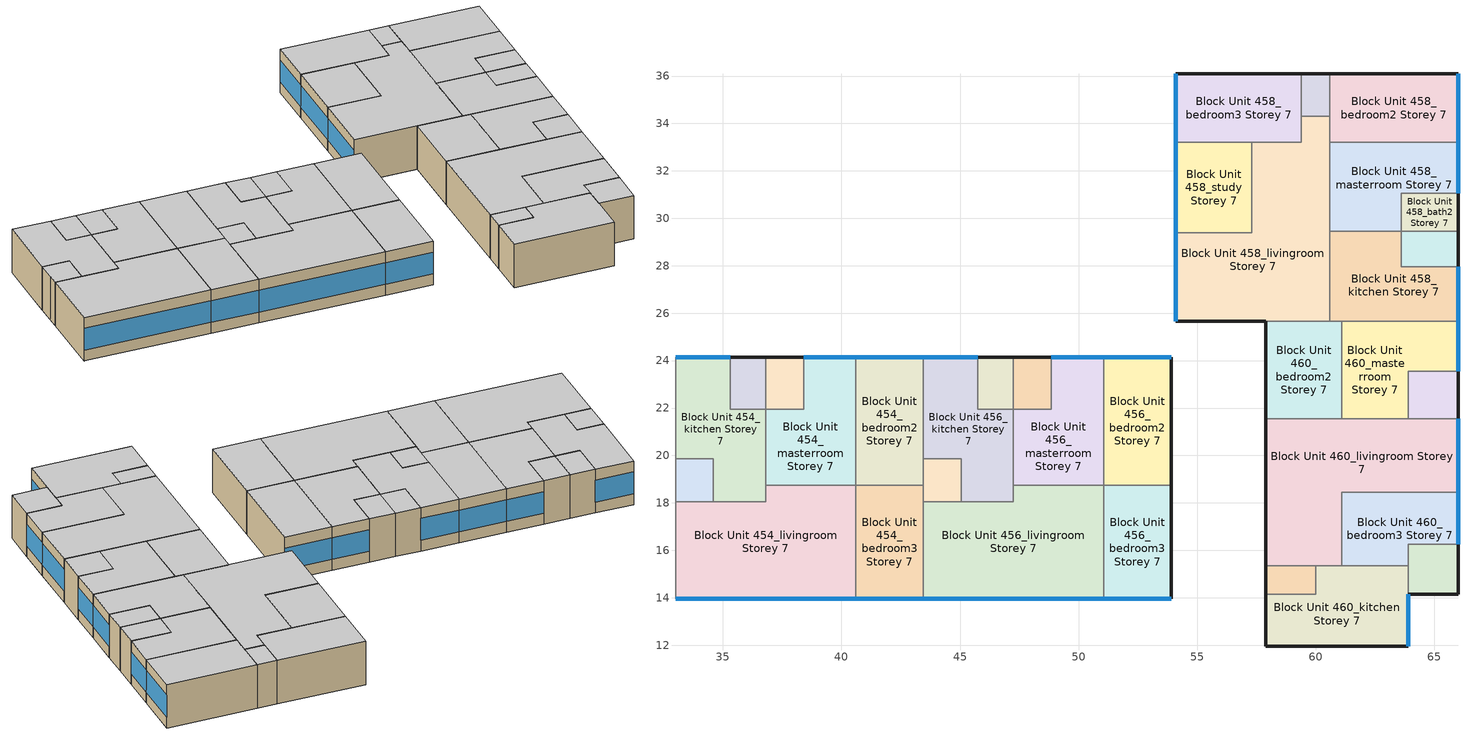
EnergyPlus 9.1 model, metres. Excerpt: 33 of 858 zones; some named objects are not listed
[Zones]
Block Unit 454_masterroom Storey 7
 floor adiabatic (Project Floor): 40.6,24.15 40.6,18.75 36.8,18.75 36.8,21.95 38.4,21.95 38.4,24.15 z23.2
 wall outside (Project Wall): 40.6,24.15 38.4,24.15 z23.2:26
 wall to Block Unit 454_bath2 Storey 7 (Project Wall): 38.4,24.15 38.4,21.95 36.8,21.95 z23.2:26
 wall to Block Unit 454_kitchen Storey 7 (Project Wall): 36.8,21.95 36.8,18.75 z23.2:26
 wall to Block Unit 454_livingroom Storey 7 (Project Wall): 36.8,18.75 40.6,18.75 z23.2:26
 wall to Block Unit 454_bedroom2 Storey 7 (Project Wall): 40.6,18.75 40.6,24.15 z23.2:26
 window (Project External Window): 40.6,24.15 38.4,24.15 z23.9:25.3
 ceiling adiabatic (Project Ceiling): 40.6,18.75 40.6,24.15 38.4,24.15 38.4,21.95 36.8,21.95 36.8,18.75 z26
Block Unit 454_bedroom2 Storey 7
 floor adiabatic (Project Floor): 43.45,24.15 43.45,18.75 40.6,18.75 40.6,24.15 z23.2
 wall outside (Project Wall): 43.45,24.15 40.6,24.15 z23.2:26
 wall to Block Unit 454_bedroom3 Storey 7 (Project Wall): 40.6,18.75 43.45,18.75 z23.2:26
 wall to Block Unit 456_kitchen Storey 7 (Project Wall): 43.45,19.85 43.45,24.15 z23.2:26
 wall to Block Unit 456_store Storey 7 (Project Wall): 43.45,18.75 43.45,19.85 z23.2:26
 window (Project External Window): 43.45,24.15 40.6,24.15 z23.9:25.3
 ceiling adiabatic (Project Ceiling): 43.45,18.75 43.45,24.15 40.6,24.15 40.6,18.75 z26
Block Unit 454_bedroom3 Storey 7
 floor adiabatic (Project Floor): 43.45,18.75 43.45,13.95 40.6,13.95 40.6,18.75 z23.2
 wall outside (Project Wall): 40.6,13.95 43.45,13.95 z23.2:26
 wall to Block Unit 454_livingroom Storey 7 (Project Wall): 40.6,18.75 40.6,13.95 z23.2:26
 wall to Block Unit 456_store Storey 7 (Project Wall): 43.45,18.05 43.45,18.75 z23.2:26
 wall to Block Unit 456_livingroom Storey 7 (Project Wall): 43.45,13.95 43.45,18.05 z23.2:26
 window (Project External Window): 40.6,13.95 43.45,13.95 z23.9:25.3
 ceiling adiabatic (Project Ceiling): 43.45,13.95 43.45,18.75 40.6,18.75 40.6,13.95 z26
Block Unit 454_bath1 Storey 7
 floor adiabatic (Project Floor): 36.8,24.15 36.8,21.95 35.3,21.95 35.3,24.15 z23.2
 wall outside (Project Wall): 36.8,24.15 35.3,24.15 z23.2:26
 wall to Block Unit 454_kitchen Storey 7 (Project Wall): 35.3,24.15 35.3,21.95 36.8,21.95 z23.2:26
 wall to Block Unit 454_bath2 Storey 7 (Project Wall): 36.8,21.95 36.8,24.15 z23.2:26
 ceiling adiabatic (Project Ceiling): 36.8,21.95 36.8,24.15 35.3,24.15 35.3,21.95 z26
Block Unit 454_bath2 Storey 7
 floor adiabatic (Project Floor): 38.4,24.15 38.4,21.95 36.8,21.95 36.8,24.15 z23.2
 wall outside (Project Wall): 38.4,24.15 36.8,24.15 z23.2:26
 ceiling adiabatic (Project Ceiling): 38.4,21.95 38.4,24.15 36.8,24.15 36.8,21.95 z26
Block Unit 454_kitchen Storey 7
 floor adiabatic (Project Floor): 35.3,24.15 35.3,21.95 36.8,21.95 36.8,18.05 34.6,18.05 34.6,19.85 33,19.85 33,24.15 z23.2
 wall outside (Project Wall): 35.3,24.15 33,24.15 z23.2:26
 wall to Block Unit 452_bedroom2 Storey 7 (Project Wall): 33,24.15 33,19.85 z23.2:26
 wall to Block Unit 454_livingroom Storey 7 (Project Wall): 34.6,18.05 36.8,18.05 36.8,18.75 z23.2:26
 wall to Block Unit 454_store Storey 7 (Project Wall): 33,19.85 34.6,19.85 34.6,18.05 z23.2:26
 window (Project External Window): 35.3,24.15 33,24.15 z23.9:25.3
 ceiling adiabatic (Project Ceiling): 36.8,18.05 36.8,21.95 35.3,21.95 35.3,24.15 33,24.15 33,19.85 34.6,19.85 34.6,18.05 z26
Block Unit 454_store Storey 7
 floor adiabatic (Project Floor): 34.6,19.85 34.6,18.05 33,18.05 33,19.85 z23.2
 wall to Block Unit 452_bedroom2 Storey 7 (Project Wall): 33,19.85 33,18.75 z23.2:26
 wall to Block Unit 452_bedroom3 Storey 7 (Project Wall): 33,18.75 33,18.05 z23.2:26
 wall to Block Unit 454_livingroom Storey 7 (Project Wall): 33,18.05 34.6,18.05 z23.2:26
 ceiling adiabatic (Project Ceiling): 34.6,18.05 34.6,19.85 33,19.85 33,18.05 z26
Block Unit 454_livingroom Storey 7
 floor adiabatic (Project Floor): 40.6,18.75 40.6,13.95 33,13.95 33,18.05 36.8,18.05 36.8,18.75 z23.2
 wall outside (Project Wall): 33,13.95 40.6,13.95 z23.2:26
 wall to Block Unit 452_bedroom3 Storey 7 (Project Wall): 33,18.05 33,13.95 z23.2:26
 window (Project External Window): 33,13.95 40.6,13.95 z23.9:25.3
 ceiling adiabatic (Project Ceiling): 40.6,13.95 40.6,18.75 36.8,18.75 36.8,18.05 33,18.05 33,13.95 z26
Block Unit 456_masterroom Storey 7
 floor adiabatic (Project Floor): 51.05,24.15 51.05,18.75 47.25,18.75 47.25,21.95 48.85,21.95 48.85,24.15 z23.2
 wall outside (Project Wall): 51.05,24.15 48.85,24.15 z23.2:26
 wall to Block Unit 456_bath2 Storey 7 (Project Wall): 48.85,24.15 48.85,21.95 47.25,21.95 z23.2:26
 wall to Block Unit 456_kitchen Storey 7 (Project Wall): 47.25,21.95 47.25,18.75 z23.2:26
 wall to Block Unit 456_livingroom Storey 7 (Project Wall): 47.25,18.75 51.05,18.75 z23.2:26
 wall to Block Unit 456_bedroom2 Storey 7 (Project Wall): 51.05,18.75 51.05,24.15 z23.2:26
 window (Project External Window): 51.05,24.15 48.85,24.15 z23.9:25.3
 ceiling adiabatic (Project Ceiling): 51.05,18.75 51.05,24.15 48.85,24.15 48.85,21.95 47.25,21.95 47.25,18.75 z26
Block Unit 456_bedroom2 Storey 7
 floor adiabatic (Project Floor): 53.9,24.15 53.9,18.75 51.05,18.75 51.05,24.15 z23.2
 wall outside (Project Wall): 53.9,18.75 53.9,24.15 51.05,24.15 z23.2:26
 wall to Block Unit 456_bedroom3 Storey 7 (Project Wall): 51.05,18.75 53.9,18.75 z23.2:26
 window (Project External Window): 53.9,24.15 51.05,24.15 z23.9:25.3
 ceiling adiabatic (Project Ceiling): 53.9,18.75 53.9,24.15 51.05,24.15 51.05,18.75 z26
Block Unit 456_bedroom3 Storey 7
 floor adiabatic (Project Floor): 53.9,18.75 53.9,13.95 51.05,13.95 51.05,18.75 z23.2
 wall outside (Project Wall): 51.05,13.95 53.9,13.95 53.9,18.75 z23.2:26
 wall to Block Unit 456_livingroom Storey 7 (Project Wall): 51.05,18.75 51.05,13.95 z23.2:26
 window (Project External Window): 51.05,13.95 53.9,13.95 z23.9:25.3
 ceiling adiabatic (Project Ceiling): 53.9,13.95 53.9,18.75 51.05,18.75 51.05,13.95 z26
Block Unit 456_bath1 Storey 7
 floor adiabatic (Project Floor): 47.25,24.15 47.25,21.95 45.75,21.95 45.75,24.15 z23.2
 wall outside (Project Wall): 47.25,24.15 45.75,24.15 z23.2:26
 wall to Block Unit 456_kitchen Storey 7 (Project Wall): 45.75,24.15 45.75,21.95 47.25,21.95 z23.2:26
 wall to Block Unit 456_bath2 Storey 7 (Project Wall): 47.25,21.95 47.25,24.15 z23.2:26
 ceiling adiabatic (Project Ceiling): 47.25,21.95 47.25,24.15 45.75,24.15 45.75,21.95 z26
Block Unit 456_bath2 Storey 7
 floor adiabatic (Project Floor): 48.85,24.15 48.85,21.95 47.25,21.95 47.25,24.15 z23.2
 wall outside (Project Wall): 48.85,24.15 47.25,24.15 z23.2:26
 ceiling adiabatic (Project Ceiling): 48.85,21.95 48.85,24.15 47.25,24.15 47.25,21.95 z26
Block Unit 456_kitchen Storey 7
 floor adiabatic (Project Floor): 45.75,24.15 45.75,21.95 47.25,21.95 47.25,18.05 45.05,18.05 45.05,19.85 43.45,19.85 43.45,24.15 z23.2
 wall outside (Project Wall): 45.75,24.15 43.45,24.15 z23.2:26
 wall to Block Unit 456_livingroom Storey 7 (Project Wall): 45.05,18.05 47.25,18.05 47.25,18.75 z23.2:26
 wall to Block Unit 456_store Storey 7 (Project Wall): 43.45,19.85 45.05,19.85 45.05,18.05 z23.2:26
 window (Project External Window): 45.75,24.15 43.45,24.15 z23.9:25.3
 ceiling adiabatic (Project Ceiling): 47.25,18.05 47.25,21.95 45.75,21.95 45.75,24.15 43.45,24.15 43.45,19.85 45.05,19.85 45.05,18.05 z26
Block Unit 456_store Storey 7
 floor adiabatic (Project Floor): 45.05,19.85 45.05,18.05 43.45,18.05 43.45,19.85 z23.2
 wall to Block Unit 456_livingroom Storey 7 (Project Wall): 43.45,18.05 45.05,18.05 z23.2:26
 ceiling adiabatic (Project Ceiling): 45.05,18.05 45.05,19.85 43.45,19.85 43.45,18.05 z26
Block Unit 456_livingroom Storey 7
 floor adiabatic (Project Floor): 51.05,18.75 51.05,13.95 43.45,13.95 43.45,18.05 47.25,18.05 47.25,18.75 z23.2
 wall outside (Project Wall): 43.45,13.95 51.05,13.95 z23.2:26
 window (Project External Window): 43.45,13.95 51.05,13.95 z23.9:25.3
 ceiling adiabatic (Project Ceiling): 51.05,13.95 51.05,18.75 47.25,18.75 47.25,18.05 43.45,18.05 43.45,13.95 z26
Block Unit 458_masterroom Storey 7
 floor adiabatic (Project Floor): 66,33.2 66,31.05 63.6,31.05 63.6,29.45 60.6,29.45 60.6,33.2 z23.2
 wall outside (Project Wall): 66,31.05 66,33.2 z23.2:26
 wall to Block Unit 458_bedroom2 Storey 7 (Project Wall): 66,33.2 60.6,33.2 z23.2:26
 wall to Block Unit 458_livingroom Storey 7 (Project Wall): 60.6,33.2 60.6,29.45 z23.2:26
 wall to Block Unit 458_kitchen Storey 7 (Project Wall): 60.6,29.45 63.6,29.45 z23.2:26
 wall to Block Unit 458_bath2 Storey 7 (Project Wall): 63.6,29.45 63.6,31.05 66,31.05 z23.2:26
 window (Project External Window): 66,31.05 66,33.2 z23.9:25.3
 ceiling adiabatic (Project Ceiling): 66,31.05 66,33.2 60.6,33.2 60.6,29.45 63.6,29.45 63.6,31.05 z26
Block Unit 458_bedroom2 Storey 7
 floor adiabatic (Project Floor): 66,36.1 66,33.2 60.6,33.2 60.6,36.1 z23.2
 wall outside (Project Wall): 66,33.2 66,36.1 60.6,36.1 z23.2:26
 wall to Block Unit 458_store Storey 7 (Project Wall): 60.6,36.1 60.6,34.3 z23.2:26
 wall to Block Unit 458_livingroom Storey 7 (Project Wall): 60.6,34.3 60.6,33.2 z23.2:26
 window (Project External Window): 66,33.2 66,36.1 z23.9:25.3
 ceiling adiabatic (Project Ceiling): 66,33.2 66,36.1 60.6,36.1 60.6,33.2 z26
Block Unit 458_bedroom3 Storey 7
 floor adiabatic (Project Floor): 59.4,36.1 59.4,33.2 54.1,33.2 54.1,36.1 z23.2
 wall outside (Project Wall): 59.4,36.1 54.1,36.1 54.1,33.2 z23.2:26
 wall to Block Unit 458_study Storey 7 (Project Wall): 54.1,33.2 57.3,33.2 z23.2:26
 wall to Block Unit 458_livingroom Storey 7 (Project Wall): 57.3,33.2 59.4,33.2 59.4,34.3 z23.2:26
 wall to Block Unit 458_store Storey 7 (Project Wall): 59.4,34.3 59.4,36.1 z23.2:26
 window (Project External Window): 54.1,36.1 54.1,33.2 z23.9:25.3
 ceiling adiabatic (Project Ceiling): 59.4,33.2 59.4,36.1 54.1,36.1 54.1,33.2 z26
Block Unit 458_study Storey 7
 floor adiabatic (Project Floor): 57.3,33.2 57.3,29.4 54.1,29.4 54.1,33.2 z23.2
 wall outside (Project Wall): 54.1,33.2 54.1,29.4 z23.2:26
 wall to Block Unit 458_livingroom Storey 7 (Project Wall): 54.1,29.4 57.3,29.4 57.3,33.2 z23.2:26
 window (Project External Window): 54.1,33.2 54.1,29.4 z23.9:25.3
 ceiling adiabatic (Project Ceiling): 57.3,29.4 57.3,33.2 54.1,33.2 54.1,29.4 z26
Block Unit 458_bath1 Storey 7
 floor adiabatic (Project Floor): 66,29.45 66,27.95 63.6,27.95 63.6,29.45 z23.2
 wall outside (Project Wall): 66,27.95 66,29.45 z23.2:26
 wall to Block Unit 458_bath2 Storey 7 (Project Wall): 66,29.45 63.6,29.45 z23.2:26
 wall to Block Unit 458_kitchen Storey 7 (Project Wall): 63.6,29.45 63.6,27.95 66,27.95 z23.2:26
 ceiling adiabatic (Project Ceiling): 66,27.95 66,29.45 63.6,29.45 63.6,27.95 z26
Block Unit 458_bath2 Storey 7
 floor adiabatic (Project Floor): 66,31.05 66,29.45 63.6,29.45 63.6,31.05 z23.2
 wall outside (Project Wall): 66,29.45 66,31.05 z23.2:26
 ceiling adiabatic (Project Ceiling): 66,29.45 66,31.05 63.6,31.05 63.6,29.45 z26
Block Unit 458_kitchen Storey 7
 floor adiabatic (Project Floor): 66,27.95 66,25.65 60.6,25.65 60.6,29.45 63.6,29.45 63.6,27.95 z23.2
 wall outside (Project Wall): 66,25.65 66,27.95 z23.2:26
 wall to Block Unit 458_livingroom Storey 7 (Project Wall): 60.6,29.45 60.6,25.65 z23.2:26
 wall to Block Unit 460_masterroom Storey 7 (Project Wall): 61.1,25.65 66,25.65 z23.2:26
 wall to Block Unit 460_bedroom2 Storey 7 (Project Wall): 60.6,25.65 61.1,25.65 z23.2:26
 window (Project External Window): 66,25.65 66,27.95 z23.9:25.3
 ceiling adiabatic (Project Ceiling): 66,25.65 66,27.95 63.6,27.95 63.6,29.45 60.6,29.45 60.6,25.65 z26
Block Unit 458_store Storey 7
 floor adiabatic (Project Floor): 60.6,36.1 60.6,34.3 59.4,34.3 59.4,36.1 z23.2
 wall outside (Project Wall): 60.6,36.1 59.4,36.1 z23.2:26
 wall to Block Unit 458_livingroom Storey 7 (Project Wall): 59.4,34.3 60.6,34.3 z23.2:26
 ceiling adiabatic (Project Ceiling): 60.6,34.3 60.6,36.1 59.4,36.1 59.4,34.3 z26
Block Unit 458_livingroom Storey 7
 floor adiabatic (Project Floor): 60.6,34.3 60.6,25.65 54.1,25.65 54.1,29.4 57.3,29.4 57.3,33.2 59.4,33.2 59.4,34.3 z23.2
 wall outside (Project Wall): 54.1,29.4 54.1,25.65 57.9,25.65 z23.2:26
 wall to Block Unit 460_bedroom2 Storey 7 (Project Wall): 57.9,25.65 60.6,25.65 z23.2:26
 window (Project External Window): 54.1,29.4 54.1,25.65 z23.9:25.3
 ceiling adiabatic (Project Ceiling): 60.6,25.65 60.6,34.3 59.4,34.3 59.4,33.2 57.3,33.2 57.3,29.4 54.1,29.4 54.1,25.65 z26
Block Unit 460_bath2 Storey 7
 floor adiabatic (Project Floor): 66,16.25 66,14.15 63.9,14.15 63.9,16.25 z23.2
 wall outside (Project Wall): 63.9,14.15 66,14.15 66,16.25 z23.2:26
 wall to Block Unit 460_bedroom3 Storey 7 (Project Wall): 66,16.25 63.9,16.25 63.9,15.35 z23.2:26
 wall to Block Unit 460_kitchen Storey 7 (Project Wall): 63.9,15.35 63.9,14.15 z23.2:26
 ceiling adiabatic (Project Ceiling): 66,14.15 66,16.25 63.9,16.25 63.9,14.15 z26
Block Unit 460_bedroom3 Storey 7
 floor adiabatic (Project Floor): 66,18.45 66,16.25 63.9,16.25 63.9,15.35 61.1,15.35 61.1,18.45 z23.2
 wall outside (Project Wall): 66,16.25 66,18.45 z23.2:26
 wall to Block Unit 460_livingroom Storey 7 (Project Wall): 66,18.45 61.1,18.45 61.1,15.35 z23.2:26
 wall to Block Unit 460_kitchen Storey 7 (Project Wall): 61.1,15.35 63.9,15.35 z23.2:26
 window (Project External Window): 66,16.25 66,18.45 z23.9:25.3
 ceiling adiabatic (Project Ceiling): 66,16.25 66,18.45 61.1,18.45 61.1,15.35 63.9,15.35 63.9,16.25 z26
Block Unit 460_livingroom Storey 7
 floor adiabatic (Project Floor): 66,21.55 66,18.45 61.1,18.45 61.1,15.35 57.9,15.35 57.9,21.55 z23.2
 wall outside (Project Wall): 57.9,21.55 57.9,15.35 / 66,18.45 66,21.55 z23.2:26
 wall to Block Unit 460_bath1 Storey 7 (Project Wall): 66,21.55 63.9,21.55 z23.2:26
 wall to Block Unit 460_masterroom Storey 7 (Project Wall): 63.9,21.55 61.1,21.55 z23.2:26
 wall to Block Unit 460_bedroom2 Storey 7 (Project Wall): 61.1,21.55 57.9,21.55 z23.2:26
 wall to Block Unit 460_kitchen Storey 7 (Project Wall): 60,15.35 61.1,15.35 z23.2:26
 wall to Block Unit 460_store Storey 7 (Project Wall): 57.9,15.35 60,15.35 z23.2:26
 window (Project External Window): 66,18.45 66,21.55 z23.9:25.3
 ceiling adiabatic (Project Ceiling): 66,18.45 66,21.55 57.9,21.55 57.9,15.35 61.1,15.35 61.1,18.45 z26
Block Unit 460_bath1 Storey 7
 floor adiabatic (Project Floor): 66,23.55 66,21.55 63.9,21.55 63.9,23.55 z23.2
 wall outside (Project Wall): 66,21.55 66,23.55 z23.2:26
 wall to Block Unit 460_masterroom Storey 7 (Project Wall): 66,23.55 63.9,23.55 63.9,21.55 z23.2:26
 ceiling adiabatic (Project Ceiling): 66,21.55 66,23.55 63.9,23.55 63.9,21.55 z26
Block Unit 460_masterroom Storey 7
 floor adiabatic (Project Floor): 66,25.65 66,23.55 63.9,23.55 63.9,21.55 61.1,21.55 61.1,25.65 z23.2
 wall outside (Project Wall): 66,23.55 66,25.65 z23.2:26
 wall to Block Unit 460_bedroom2 Storey 7 (Project Wall): 61.1,25.65 61.1,21.55 z23.2:26
 window (Project External Window): 66,23.55 66,25.65 z23.9:25.3
 ceiling adiabatic (Project Ceiling): 66,23.55 66,25.65 61.1,25.65 61.1,21.55 63.9,21.55 63.9,23.55 z26
Block Unit 460_bedroom2 Storey 7
 floor adiabatic (Project Floor): 61.1,25.65 61.1,21.55 57.9,21.55 57.9,25.65 z23.2
 wall outside (Project Wall): 57.9,25.65 57.9,21.55 z23.2:26
 ceiling adiabatic (Project Ceiling): 61.1,21.55 61.1,25.65 57.9,25.65 57.9,21.55 z26
Block Unit 460_kitchen Storey 7
 floor adiabatic (Project Floor): 63.9,15.35 63.9,11.95 57.9,11.95 57.9,14.15 60,14.15 60,15.35 z23.2
 wall outside (Project Wall): 57.9,14.15 57.9,11.95 63.9,11.95 63.9,14.15 z23.2:26
 wall to Block Unit 460_store Storey 7 (Project Wall): 60,15.35 60,14.15 57.9,14.15 z23.2:26
 window (Project External Window): 63.9,11.95 63.9,14.15 z23.9:25.3
 ceiling adiabatic (Project Ceiling): 63.9,11.95 63.9,15.35 60,15.35 60,14.15 57.9,14.15 57.9,11.95 z26
Block Unit 460_store Storey 7
 floor adiabatic (Project Floor): 60,15.35 60,14.15 57.9,14.15 57.9,15.35 z23.2
 wall outside (Project Wall): 57.9,15.35 57.9,14.15 z23.2:26
 ceiling adiabatic (Project Ceiling): 60,14.15 60,15.35 57.9,15.35 57.9,14.15 z26
[Building]
One Precinct: North Axis=0; Terrain=City; Loads Convergence Tolerance Value=0.04; Temperature Convergence Tolerance Value=0.4; Solar Distribution=FullInteriorAndExterior; Maximum Number of Warmup Days=25; Minimum Number of Warmup Days=6
[Site:Location]
SGP_Singapore.486980_IWEC: Latitude=1.37; Longitude=103.98; Time Zone=8; Elevation=16
[MATERIAL] Roughness=MediumRough
Name | Thickness | Conductivity | Density | Specific Heat | Thermal Absorptance | Solar Absorptance | Visible Absorptance
ConcreteWall | 0.15 | 0.8 | 2400 | 880 | 0.85 | 0.79 | 0.79
Greenwall | 0.079 | 2.5 | 1293 | 853 | 0.98 | 0.75 | 0.75
[WindowMaterial:SimpleGlazingSystem]
SingleGlazingEuroGrey: UFactor=5.93; Solar Heat Gain Coefficient=0.62; Visible Transmittance=0.495
[Construction]
Project Wall: Greenwall
Project Floor; Project Ceiling: ConcreteWall
Project External Window: SingleGlazingEuroGrey
[ZONE] Type=1; Multiplier=1; Ceiling Height=autocalculate; Volume=autocalculate; Floor Area=autocalculate; Part of Total Floor Area=Yes
Block Unit 454_masterroom Storey 7; Block Unit 454_bedroom2 Storey 7; Block Unit 454_bedroom3 Storey 7; Block Unit 454_bath1 Storey 7; Block Unit 454_bath2 Storey 7; Block Unit 454_kitchen Storey 7; Block Unit 454_store Storey 7; Block Unit 454_livingroom Storey 7; Block Unit 456_masterroom Storey 7; Block Unit 456_bedroom2 Storey 7; Block Unit 456_bedroom3 Storey 7; Block Unit 456_bath1 Storey 7; Block Unit 456_bath2 Storey 7; Block Unit 456_kitchen Storey 7; Block Unit 456_store Storey 7; Block Unit 456_livingroom Storey 7; Block Unit 458_masterroom Storey 7; Block Unit 458_bedroom2 Storey 7; Block Unit 458_bedroom3 Storey 7; Block Unit 458_study Storey 7; Block Unit 458_bath1 Storey 7; Block Unit 458_bath2 Storey 7; Block Unit 458_kitchen Storey 7; Block Unit 458_store Storey 7; Block Unit 458_livingroom Storey 7; Block Unit 460_bath2 Storey 7; Block Unit 460_bedroom3 Storey 7; Block Unit 460_livingroom Storey 7; Block Unit 460_bath1 Storey 7; Block Unit 460_masterroom Storey 7; Block Unit 460_bedroom2 Storey 7; Block Unit 460_kitchen Storey 7; Block Unit 460_store Storey 7
[ZONEINFILTRATION:DESIGNFLOWRATE] Design Flow Rate Calculation Method=AirChanges/Hour; Constant Term Coefficient=1; Temperature Term Coefficient=0; Velocity Term Coefficient=0; Velocity Squared Term Coefficient=0
Name | Zone or ZoneList | Schedule | Air Changes per Hour
Block Unit 454_masterroom Storey 7 Infiltration | Block Unit 454_masterroom Storey 7 | Always On | 0.2
Block Unit 454_bedroom2 Storey 7 Infiltration | Block Unit 454_bedroom2 Storey 7 | Always On | 0.2
Block Unit 454_bedroom3 Storey 7 Infiltration | Block Unit 454_bedroom3 Storey 7 | Always On | 0.2
Block Unit 454_bath1 Storey 7 Infiltration | Block Unit 454_bath1 Storey 7 | Always On | 1
Block Unit 454_bath2 Storey 7 Infiltration | Block Unit 454_bath2 Storey 7 | Always On | 1
Block Unit 454_kitchen Storey 7 Infiltration | Block Unit 454_kitchen Storey 7 | Always On | 1
Block Unit 454_store Storey 7 Infiltration | Block Unit 454_store Storey 7 | Always On | 1
Block Unit 454_livingroom Storey 7 Infiltration | Block Unit 454_livingroom Storey 7 | Living_Infiltration_AirCon | 1
Block Unit 456_masterroom Storey 7 Infiltration | Block Unit 456_masterroom Storey 7 | Always On | 0.2
Block Unit 456_bedroom2 Storey 7 Infiltration | Block Unit 456_bedroom2 Storey 7 | Always On | 0.2
Block Unit 456_bedroom3 Storey 7 Infiltration | Block Unit 456_bedroom3 Storey 7 | Always On | 0.2
Block Unit 456_bath1 Storey 7 Infiltration | Block Unit 456_bath1 Storey 7 | Always On | 1
Block Unit 456_bath2 Storey 7 Infiltration | Block Unit 456_bath2 Storey 7 | Always On | 1
Block Unit 456_kitchen Storey 7 Infiltration | Block Unit 456_kitchen Storey 7 | Always On | 1
Block Unit 456_store Storey 7 Infiltration | Block Unit 456_store Storey 7 | Always On | 1
Block Unit 456_livingroom Storey 7 Infiltration | Block Unit 456_livingroom Storey 7 | Living_Infiltration_AirCon | 1
Block Unit 458_masterroom Storey 7 Infiltration | Block Unit 458_masterroom Storey 7 | Always On | 0.2
Block Unit 458_bedroom2 Storey 7 Infiltration | Block Unit 458_bedroom2 Storey 7 | Always On | 0.2
Block Unit 458_bedroom3 Storey 7 Infiltration | Block Unit 458_bedroom3 Storey 7 | Always On | 0.2
Block Unit 458_study Storey 7 Infiltration | Block Unit 458_study Storey 7 | Always On | 1
Block Unit 458_bath1 Storey 7 Infiltration | Block Unit 458_bath1 Storey 7 | Always On | 1
Block Unit 458_bath2 Storey 7 Infiltration | Block Unit 458_bath2 Storey 7 | Always On | 1
Block Unit 458_kitchen Storey 7 Infiltration | Block Unit 458_kitchen Storey 7 | Always On | 1
Block Unit 458_store Storey 7 Infiltration | Block Unit 458_store Storey 7 | Always On | 1
Block Unit 458_livingroom Storey 7 Infiltration | Block Unit 458_livingroom Storey 7 | Living_Infiltration_AirCon | 1
Block Unit 460_bath2 Storey 7 Infiltration | Block Unit 460_bath2 Storey 7 | Always On | 1
Block Unit 460_bedroom3 Storey 7 Infiltration | Block Unit 460_bedroom3 Storey 7 | Always On | 0.2
Block Unit 460_livingroom Storey 7 Infiltration | Block Unit 460_livingroom Storey 7 | Living_Infiltration_AirCon | 1
Block Unit 460_bath1 Storey 7 Infiltration | Block Unit 460_bath1 Storey 7 | Always On | 1
Block Unit 460_masterroom Storey 7 Infiltration | Block Unit 460_masterroom Storey 7 | Always On | 0.2
Block Unit 460_bedroom2 Storey 7 Infiltration | Block Unit 460_bedroom2 Storey 7 | Always On | 0.2
Block Unit 460_kitchen Storey 7 Infiltration | Block Unit 460_kitchen Storey 7 | Always On | 1
Block Unit 460_store Storey 7 Infiltration | Block Unit 460_store Storey 7 | Always On | 1
[HVACTEMPLATE:ZONE:IDEALLOADSAIRSYSTEM] Template Thermostat=Zone Stat; System Availability Schedule=AirCon_normal; Maximum Heating Supply Air Temperature=50; Minimum Cooling Supply Air Temperature=13; Maximum Heating Supply Air Humidity Ratio=0.0156; Minimum Cooling Supply Air Humidity Ratio=0.0077; Heating Limit=NoLimit; Cooling Limit=NoLimit; Heating Availability Schedule=Always Off; Cooling Availability Schedule=AirCon_normal; Dehumidification Control Type=Humidistat; Cooling Sensible Heat Ratio=0.7; Dehumidification Setpoint=60; Humidification Control Type=None; Outdoor Air Method=None; Outdoor Air Flow Rate per Person=0.00944; Outdoor Air Flow Rate per Zone Floor Area=0; Outdoor Air Flow Rate per Zone=0; Demand Controlled Ventilation Type=None; Outdoor Air Economizer Type=NoEconomizer; Heat Recovery Type=None; Sensible Heat Recovery Effectiveness=0.7; Latent Heat Recovery Effectiveness=0.65
Block Unit 454_masterroom Storey 7; Block Unit 454_bedroom2 Storey 7; Block Unit 454_bedroom3 Storey 7; Block Unit 454_livingroom Storey 7; Block Unit 456_masterroom Storey 7; Block Unit 456_bedroom2 Storey 7; Block Unit 456_bedroom3 Storey 7; Block Unit 456_livingroom Storey 7; Block Unit 458_masterroom Storey 7; Block Unit 458_bedroom2 Storey 7; Block Unit 458_bedroom3 Storey 7; Block Unit 458_livingroom Storey 7; Block Unit 460_bedroom3 Storey 7; Block Unit 460_livingroom Storey 7; Block Unit 460_masterroom Storey 7; Block Unit 460_bedroom2 Storey 7
[Schedule:Compact]
Always On: Through: 12/31, For: AllDays, Until: 24:00, 1
Always Off: Through: 12/31, For: AllDays, Until: 24:00, 0
AirCon_normal: Through: 31 Dec, For: AllDays, Until: 07:00, 1, Until: 22:00, 0, Until: 24:00, 1
[SCHEDULE:COMPACT]
Living_Infiltration_AirCon: Through: 12/31, For: AllDays, Until: 07:00, 0.2, Until: 22:00, 1, Until: 24:00, 0.2
